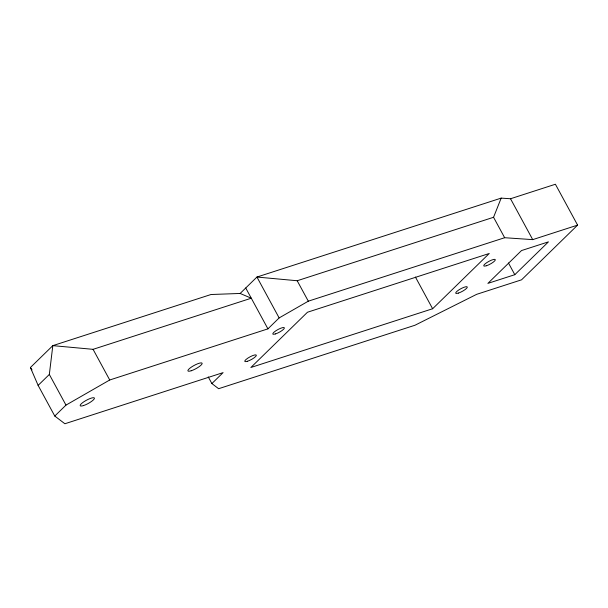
<?xml version="1.0" encoding="UTF-8"?>
<svg xmlns="http://www.w3.org/2000/svg" width="608" height="608" viewBox="0 0 608 608"><rect width="100%" height="100%" fill="white"/><g stroke="black" fill="none" stroke-linecap="round" stroke-linejoin="round"><path stroke-width="0.91" d="M54.773 416.047L65.983 405.11L49.332 374.452L52.82 345.64L211.022 294.508L240.13 293.459L251.279 298.209L93.077 349.334L52.82 345.64L30.4 367.521L38.122 385.388L54.773 416.047L64.889 423.753L223.09 372.628L211.88 383.564L218.622 388.702L414.975 325.242L476.672 294.325L521.55 279.824L577.6 225.12L555.408 184.247L510.522 198.748L501.167 198.117L256.941 277.043L240.13 293.459M577.6 225.12L532.722 239.628L504.655 237.72L493.552 217.284L501.167 198.117M38.122 385.388L49.332 374.452M65.983 405.11L109.721 379.992L267.93 328.86L279.14 317.923L308.302 301.18L504.655 237.72M432.63 308.742L489.242 253.49L307.473 312.238L250.868 367.49L432.63 308.742L415.424 277.043M514.809 274.687L548.439 241.862L521.512 250.564L487.882 283.389L514.809 274.687L508.47 263.006M279.14 317.923L256.941 277.043L297.198 280.744L493.552 217.284M30.4 367.521L32.019 369.846M510.522 198.748L532.722 239.628M297.198 280.744L308.302 301.18M245.731 287.987L267.93 328.86M208.255 376.892L211.88 383.564M93.077 349.334L109.721 379.992M247.486 361.266A6.574 1.512 -28.5 0 0 256.386 355.368A6.574 1.512 -28.5 0 0 247.836 358.135A6.574 1.512 -28.5 0 0 247.486 361.266M275.515 333.914A6.574 1.512 -28.5 0 0 284.415 328.016A6.574 1.512 -28.5 0 0 275.857 330.782A6.574 1.512 -28.5 0 0 275.515 333.914M486.453 265.742A6.574 1.512 -28.5 0 0 495.353 259.844A6.574 1.512 -28.5 0 0 486.803 262.61A6.574 1.512 -28.5 0 0 486.453 265.742M458.432 293.086A6.574 1.512 -28.5 0 0 467.332 287.196A6.574 1.512 -28.5 0 0 458.774 289.955A6.574 1.512 -28.5 0 0 458.432 293.086M191.231 370.758A8.064 1.854 -28.5 0 0 202.16 363.523A8.064 1.854 -28.5 0 0 191.664 366.913A8.064 1.854 -28.5 0 0 191.231 370.758M83.524 405.566A8.064 1.854 -28.5 0 0 94.445 398.331A8.064 1.854 -28.5 0 0 83.95 401.721A8.064 1.854 -28.5 0 0 83.524 405.566"/></g></svg>
